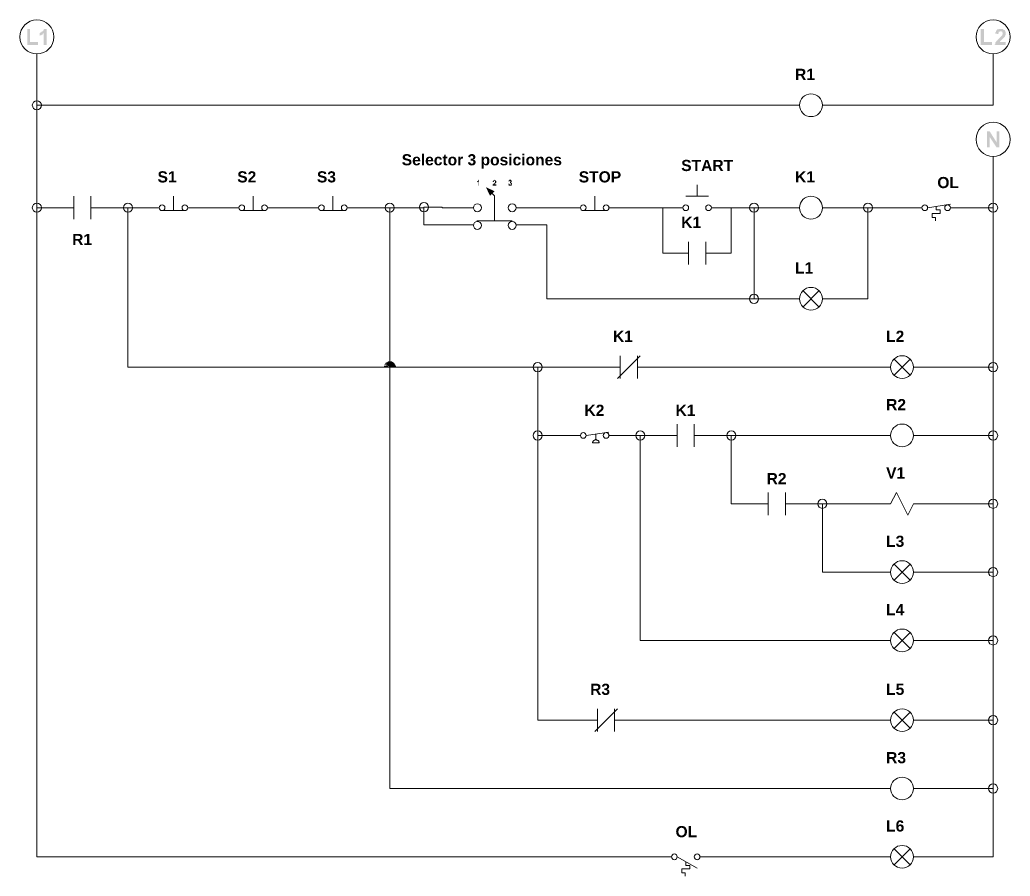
# Model space of a CAD drawing. Header units: millimetres. Extents: x 10 to 1750, y 0 to 1504.
import ezdxf

# ---------------------------------------------------------------- set-up
doc = ezdxf.new("R2010")
doc.units = ezdxf.units.MM

# ---------------------------------------------------------------- blocks, each defined once
blk = doc.blocks.new('20201114-18746-1')
at = {"lineweight": 53}
for points in [[(28, -26), (28, -49), (42, -49), (42, -54), (23, -54), (23, -26)], [(45, -33), (46, -33), (46, -32), (47, -32), (47, -32), (48, -32), (48, -31), (49, -31), (50, -30), (50, -30), (51, -29), (51, -29), (52, -28), (52, -28), (52, -27), (53, -26), (53, -26), (57, -26), (57, -54), (52, -54), (52, -34), (51, -34), (50, -35), (50, -36), (49, -36), (48, -37), (47, -37), (46, -37), (45, -38)]]:
    blk.add_hatch(color=7, dxfattribs=at).paths.add_polyline_path(points)
at = {"color": 7, "linetype": 'Continuous', "lineweight": 9}
blk.add_line((40, -70), (40, -120), dxfattribs=at)
blk.add_circle((40, -40), 30, dxfattribs=at)
blk = doc.blocks.new('20201114-18746-2')
at = {"lineweight": 53}
blk.add_hatch(color=7, dxfattribs=at).paths.add_polyline_path([(29, -26), (34, -26), (46, -45), (46, -26), (51, -26), (51, -54), (46, -54), (34, -36), (34, -54), (29, -54)])
at = {"color": 7, "linetype": 'Continuous', "lineweight": 9}
blk.add_line((40, -70), (40, -120), dxfattribs=at)
blk.add_circle((40, -40), 30, dxfattribs=at)
blk = doc.blocks.new('20201114-18746-3')
at = {"color": 7, "linetype": 'Continuous', "lineweight": 9}
for p, q in [((0, -20), (40, -20)), ((80, -20), (120, -20))]:
    blk.add_line(p, q, dxfattribs=at)
blk.add_circle((60, -20), 20, dxfattribs=at)
blk = doc.blocks.new('20201114-18746-4')
at = {"color": 7, "lineweight": 9, "insert": (2, -6), "char_height": 19.6, "width": 41, "attachment_point": 1}
blk.add_mtext('{\\fArial|b1|i0|c0;R2}', dxfattribs=at)
blk = doc.blocks.new('20201114-18746-5')
at = {"color": 7, "linetype": 'Continuous', "lineweight": 9}
for p, q in [((45, 0), (45, -40)), ((75, 0), (75, -40)), ((0, -20), (45, -20)), ((120, -20), (75, -20))]:
    blk.add_line(p, q, dxfattribs=at)
blk = doc.blocks.new('20201114-18746-6')
at = {"color": 7, "lineweight": 9, "insert": (2, -6), "char_height": 19.6, "width": 41, "attachment_point": 1}
blk.add_mtext('{\\fArial|b1|i0|c0;R1}', dxfattribs=at)
blk = doc.blocks.new('20201114-18746-7')
at = {"color": 7, "linetype": 'Continuous', "lineweight": 9}
for p, q in [((60, -25), (60, 0)), ((0, -20), (35, -20)), ((0, -20), (35, -20)), ((40, -25), (80, -25)), ((85, -20), (120, -20)), ((85, -20), (120, -20))]:
    blk.add_line(p, q, dxfattribs=at)
for centre in [(40, -20), (80, -20)]:
    blk.add_circle(centre, 5, dxfattribs=at)
blk = doc.blocks.new('20201114-18746-8')
at = {"color": 7, "lineweight": 9, "insert": (2, -6), "char_height": 19.6, "width": 41, "attachment_point": 1}
blk.add_mtext('{\\fArial|b1|i0|c0;S1}', dxfattribs=at)
blk = doc.blocks.new('20201114-18746-9')
at = {"color": 7, "linetype": 'Continuous', "lineweight": 9}
for p, q in [((60, -25), (60, 0)), ((0, -20), (35, -20)), ((0, -20), (35, -20)), ((40, -25), (80, -25)), ((85, -20), (120, -20)), ((85, -20), (120, -20))]:
    blk.add_line(p, q, dxfattribs=at)
for centre in [(40, -20), (80, -20)]:
    blk.add_circle(centre, 5, dxfattribs=at)
blk = doc.blocks.new('20201114-18746-10')
at = {"color": 7, "lineweight": 9, "insert": (2, -6), "char_height": 19.6, "width": 41, "attachment_point": 1}
blk.add_mtext('{\\fArial|b1|i0|c0;S2}', dxfattribs=at)
blk = doc.blocks.new('20201114-18746-11')
at = {"color": 7, "linetype": 'Continuous', "lineweight": 9}
for p, q in [((60, -25), (60, 0)), ((0, -20), (35, -20)), ((0, -20), (35, -20)), ((40, -25), (80, -25)), ((85, -20), (120, -20)), ((85, -20), (120, -20))]:
    blk.add_line(p, q, dxfattribs=at)
for centre in [(40, -20), (80, -20)]:
    blk.add_circle(centre, 5, dxfattribs=at)
blk = doc.blocks.new('20201114-18746-12')
at = {"color": 7, "lineweight": 9, "insert": (2, -6), "char_height": 19.6, "width": 41, "attachment_point": 1}
blk.add_mtext('{\\fArial|b1|i0|c0;S3}', dxfattribs=at)
blk = doc.blocks.new('20201114-18746-13')
at = {"color": 7, "linetype": 'Continuous', "lineweight": 9}
blk.add_line((0, 0), (20, 0), dxfattribs=at)
blk = doc.blocks.new('20201114-18746-14')
at = {"color": 7, "linetype": 'Continuous', "lineweight": 9}
blk.add_line((0, 0), (20, 0), dxfattribs=at)
blk = doc.blocks.new('20201114-18746-15')
at = {"color": 7, "linetype": 'Continuous', "lineweight": 9}
for p, q in [((60, -20), (60, 0)), ((60, -20), (60, 0)), ((40, -20), (80, -20)), ((40, -20), (80, -20)), ((0, -40), (35, -40)), ((0, -40), (35, -40)), ((85, -40), (120, -40)), ((85, -40), (120, -40))]:
    blk.add_line(p, q, dxfattribs=at)
for centre in [(40, -40), (80, -40)]:
    blk.add_circle(centre, 5, dxfattribs=at)
blk = doc.blocks.new('20201114-18746-16')
at = {"color": 7, "lineweight": 9, "insert": (2, -6), "char_height": 19.6, "width": 111, "attachment_point": 1}
blk.add_mtext('{\\fArial|b1|i0|c0;START}', dxfattribs=at)
blk = doc.blocks.new('20201114-18746-17')
at = {"color": 7, "linetype": 'Continuous', "lineweight": 9}
for p, q in [((0, -20), (35, -20)), ((80, -40), (45, -20)), ((120, -20), (85, -20))]:
    blk.add_line(p, q, dxfattribs=at)
blk.add_lwpolyline([(60, -29), (60, -35), (67, -35), (67, -41), (53, -41), (53, -48), (59, -48), (59, -54)], dxfattribs=at)
for centre in [(40, -20), (80, -20)]:
    blk.add_circle(centre, 5, dxfattribs=at)
blk = doc.blocks.new('20201114-18746-18')
at = {"color": 7, "lineweight": 9, "insert": (2, -6), "char_height": 19.6, "width": 47, "attachment_point": 1}
blk.add_mtext('{\\fArial|b1|i0|c0;OL}', dxfattribs=at)
blk = doc.blocks.new('20201114-18746-19')
at = {"lineweight": 53}
for points in [[(24, -26), (24, -49), (38, -49), (38, -54), (18, -54), (18, -26)], [(51, -49), (62, -49), (62, -54), (43, -54), (43, -53), (44, -53), (44, -52), (44, -51), (44, -51), (44, -50), (45, -49), (45, -49), (45, -48), (46, -48), (46, -47), (46, -47), (47, -46), (48, -46), (48, -45), (49, -44), (49, -44), (50, -43), (51, -42), (53, -40), (53, -40), (54, -39), (55, -38), (55, -38), (56, -37), (56, -37), (56, -37), (56, -36), (56, -36), (56, -36), (57, -35), (57, -35), (57, -34), (57, -34), (57, -33), (57, -33), (57, -33), (56, -32), (56, -32), (56, -32), (56, -31), (56, -31), (56, -31), (55, -31), (55, -31), (55, -30), (54, -30), (54, -30), (54, -30), (53, -30), (53, -30), (52, -30), (52, -30), (52, -31), (51, -31), (51, -31), (51, -31), (50, -31), (50, -32), (50, -32), (50, -32), (50, -33), (50, -33), (49, -34), (49, -34), (49, -35), (44, -34), (44, -34), (44, -33), (44, -32), (44, -32), (45, -31), (45, -31), (45, -30), (45, -30), (45, -29), (46, -29), (46, -29), (46, -28), (47, -28), (47, -28), (47, -27), (48, -27), (48, -27), (49, -27), (50, -26), (51, -26), (51, -26), (52, -26), (53, -26), (54, -26), (55, -26), (55, -26), (56, -26), (56, -26), (57, -26), (58, -27), (58, -27), (59, -28), (60, -28), (60, -28), (61, -29), (61, -29), (61, -30), (61, -30), (62, -31), (62, -31), (62, -32), (62, -32), (62, -33), (62, -34), (62, -34), (62, -35), (62, -35), (62, -35), (62, -36), (62, -36), (62, -37), (61, -37), (61, -38), (61, -39), (61, -39), (60, -40), (60, -40), (59, -41), (59, -41), (58, -42), (57, -43), (56, -44), (54, -46), (53, -47), (53, -47), (52, -48), (52, -48), (52, -49)]]:
    blk.add_hatch(color=7, dxfattribs=at).paths.add_polyline_path(points)
at = {"color": 7, "linetype": 'Continuous', "lineweight": 9}
blk.add_line((40, -70), (40, -120), dxfattribs=at)
blk.add_circle((40, -40), 30, dxfattribs=at)
blk = doc.blocks.new('20201114-18746-20')
at = {"color": 7, "linetype": 'Continuous', "lineweight": 9}
for p, q in [((80, 0), (40, -40)), ((45, 0), (45, -40)), ((75, 0), (75, -40)), ((0, -20), (45, -20)), ((120, -20), (75, -20))]:
    blk.add_line(p, q, dxfattribs=at)
blk = doc.blocks.new('20201114-18746-21')
at = {"color": 7, "lineweight": 9, "insert": (2, -6), "char_height": 19.6, "width": 41, "attachment_point": 1}
blk.add_mtext('{\\fArial|b1|i0|c0;R3}', dxfattribs=at)
blk = doc.blocks.new('20201114-18746-22')
at = {"color": 7, "linetype": 'Continuous', "lineweight": 9}
blk.add_lwpolyline([(0, -20), (40, -20), (50, 0), (70, -40), (80, -20), (120, -20)], dxfattribs=at)
blk = doc.blocks.new('20201114-18746-23')
at = {"color": 7, "lineweight": 9, "insert": (2, -6), "char_height": 19.6, "width": 44, "attachment_point": 1}
blk.add_mtext('{\\fArial|b1|i0|c0;V1}', dxfattribs=at)
blk = doc.blocks.new('20201114-18746-24')
at = {"color": 7, "linetype": 'Continuous', "lineweight": 9}
for p, q in [((0, -20), (40, -20)), ((80, -20), (120, -20))]:
    blk.add_line(p, q, dxfattribs=at)
blk.add_circle((60, -20), 20, dxfattribs=at)
blk = doc.blocks.new('20201114-18746-25')
at = {"color": 7, "lineweight": 9, "insert": (2, -6), "char_height": 19.6, "width": 41, "attachment_point": 1}
blk.add_mtext('{\\fArial|b1|i0|c0;R3}', dxfattribs=at)
blk = doc.blocks.new('20201114-18746-26')
at = {"color": 7, "linetype": 'Continuous', "lineweight": 9}
for p, q in [((46, -6), (74, -34)), ((46, -34), (74, -6)), ((0, -20), (40, -20)), ((80, -20), (120, -20))]:
    blk.add_line(p, q, dxfattribs=at)
blk.add_circle((60, -20), 20, dxfattribs=at)
blk = doc.blocks.new('20201114-18746-27')
at = {"color": 7, "lineweight": 9, "insert": (2, -6), "char_height": 19.6, "width": 41, "attachment_point": 1}
blk.add_mtext('{\\fArial|b1|i0|c0;L3}', dxfattribs=at)
blk = doc.blocks.new('20201114-18746-28')
at = {"color": 7, "linetype": 'Continuous', "lineweight": 9}
for p, q in [((46, -6), (74, -34)), ((46, -34), (74, -6)), ((0, -20), (40, -20)), ((80, -20), (120, -20))]:
    blk.add_line(p, q, dxfattribs=at)
blk.add_circle((60, -20), 20, dxfattribs=at)
blk = doc.blocks.new('20201114-18746-29')
at = {"color": 7, "lineweight": 9, "insert": (2, -6), "char_height": 19.6, "width": 41, "attachment_point": 1}
blk.add_mtext('{\\fArial|b1|i0|c0;L2}', dxfattribs=at)
blk = doc.blocks.new('20201114-18746-30')
at = {"color": 7, "linetype": 'Continuous', "lineweight": 9}
for p, q in [((46, -6), (74, -34)), ((46, -34), (74, -6)), ((0, -20), (40, -20)), ((80, -20), (120, -20))]:
    blk.add_line(p, q, dxfattribs=at)
blk.add_circle((60, -20), 20, dxfattribs=at)
blk = doc.blocks.new('20201114-18746-31')
at = {"color": 7, "lineweight": 9, "insert": (2, -6), "char_height": 19.6, "width": 41, "attachment_point": 1}
blk.add_mtext('{\\fArial|b1|i0|c0;L4}', dxfattribs=at)
blk = doc.blocks.new('20201114-18746-32')
at = {"color": 7, "linetype": 'Continuous', "lineweight": 9}
for p, q in [((46, -6), (74, -34)), ((46, -34), (74, -6)), ((0, -20), (40, -20)), ((80, -20), (120, -20))]:
    blk.add_line(p, q, dxfattribs=at)
blk.add_circle((60, -20), 20, dxfattribs=at)
blk = doc.blocks.new('20201114-18746-33')
at = {"color": 7, "lineweight": 9, "insert": (2, -6), "char_height": 19.6, "width": 41, "attachment_point": 1}
blk.add_mtext('{\\fArial|b1|i0|c0;L5}', dxfattribs=at)
blk = doc.blocks.new('20201114-18746-34')
at = {"color": 7, "linetype": 'Continuous', "lineweight": 9}
for p, q in [((46, -6), (74, -34)), ((46, -34), (74, -6)), ((0, -20), (40, -20)), ((80, -20), (120, -20))]:
    blk.add_line(p, q, dxfattribs=at)
blk.add_circle((60, -20), 20, dxfattribs=at)
blk = doc.blocks.new('20201114-18746-35')
at = {"color": 7, "lineweight": 9, "insert": (2, -6), "char_height": 19.6, "width": 41, "attachment_point": 1}
blk.add_mtext('{\\fArial|b1|i0|c0;L6}', dxfattribs=at)
blk = doc.blocks.new('20201114-18746-36')
at = {"color": 7, "linetype": 'Continuous', "lineweight": 9}
blk.add_line((400, 0), (0, 0), dxfattribs=at)
blk = doc.blocks.new('20201114-18746-37')
at = {"color": 7, "linetype": 'Continuous', "lineweight": 9}
for p, q in [((45, 0), (45, -40)), ((75, 0), (75, -40)), ((0, -20), (45, -20)), ((120, -20), (75, -20))]:
    blk.add_line(p, q, dxfattribs=at)
blk = doc.blocks.new('20201114-18746-38')
at = {"color": 7, "lineweight": 9, "insert": (2, -6), "char_height": 19.6, "width": 41, "attachment_point": 1}
blk.add_mtext('{\\fArial|b1|i0|c0;K1}', dxfattribs=at)
blk = doc.blocks.new('20201114-18746-39')
at = {"color": 7, "linetype": 'Continuous', "lineweight": 9}
for p, q in [((45, 0), (45, -40)), ((75, 0), (75, -40)), ((0, -20), (45, -20)), ((120, -20), (75, -20))]:
    blk.add_line(p, q, dxfattribs=at)
blk = doc.blocks.new('20201114-18746-40')
at = {"color": 7, "lineweight": 9, "insert": (2, -6), "char_height": 19.6, "width": 41, "attachment_point": 1}
blk.add_mtext('{\\fArial|b1|i0|c0;R2}', dxfattribs=at)
blk = doc.blocks.new('20201114-18746-41')
at = {"color": 7, "linetype": 'Continuous', "lineweight": 9}
for p, q in [((0, -500), (0, 0)), ((60, -500), (0, -500))]:
    blk.add_line(p, q, dxfattribs=at)
at = {"color": 7, "linetype": 'Continuous', "lineweight": 0}
blk.add_circle((0, 0), -8, dxfattribs=at)
blk = doc.blocks.new('20201114-18746-42')
at = {"color": 7, "linetype": 'Continuous', "lineweight": 9}
for p, q in [((80, 0), (40, -40)), ((45, 0), (45, -40)), ((75, 0), (75, -40)), ((0, -20), (45, -20)), ((120, -20), (75, -20))]:
    blk.add_line(p, q, dxfattribs=at)
blk = doc.blocks.new('20201114-18746-43')
at = {"color": 7, "lineweight": 9, "insert": (2, -6), "char_height": 19.6, "width": 41, "attachment_point": 1}
blk.add_mtext('{\\fArial|b1|i0|c0;K1}', dxfattribs=at)
blk = doc.blocks.new('20201114-18746-44')
at = {"color": 7, "linetype": 'Continuous', "lineweight": 9}
blk.add_line((360, 0), (0, 0), dxfattribs=at)
blk = doc.blocks.new('20201114-18746-45')
at = {"color": 7, "linetype": 'Continuous', "lineweight": 9}
blk.add_line((0, 0), (100, 0), dxfattribs=at)
at = {"color": 7, "linetype": 'Continuous', "lineweight": 0}
blk.add_circle((0, 0), -8, dxfattribs=at)
blk = doc.blocks.new('20201114-18746-46')
at = {"color": 7, "linetype": 'Continuous', "lineweight": 9}
for p, q in [((60, -25), (60, 0)), ((0, -20), (35, -20)), ((0, -20), (35, -20)), ((40, -25), (80, -25)), ((85, -20), (120, -20)), ((85, -20), (120, -20))]:
    blk.add_line(p, q, dxfattribs=at)
for centre in [(40, -20), (80, -20)]:
    blk.add_circle(centre, 5, dxfattribs=at)
blk = doc.blocks.new('20201114-18746-47')
at = {"color": 7, "lineweight": 9, "insert": (2, -6), "char_height": 19.6, "width": 89, "attachment_point": 1}
blk.add_mtext('{\\fArial|b1|i0|c0;STOP}', dxfattribs=at)
blk = doc.blocks.new('20201114-18746-48')
at = {"color": 7, "linetype": 'Continuous', "lineweight": 9}
for p, q in [((0, -20), (40, -20)), ((80, -20), (120, -20))]:
    blk.add_line(p, q, dxfattribs=at)
blk.add_circle((60, -20), 20, dxfattribs=at)
blk = doc.blocks.new('20201114-18746-49')
at = {"color": 7, "lineweight": 9, "insert": (2, -6), "char_height": 19.6, "width": 41, "attachment_point": 1}
blk.add_mtext('{\\fArial|b1|i0|c0;K1}', dxfattribs=at)
blk = doc.blocks.new('20201114-18746-50')
at = {"color": 7, "linetype": 'Continuous', "lineweight": 9}
for p, q in [((85, -14), (45, -20)), ((85, -14), (45, -20)), ((0, -20), (35, -20)), ((120, -20), (85, -20))]:
    blk.add_line(p, q, dxfattribs=at)
blk.add_lwpolyline([(60, -18), (60, -24), (67, -24), (67, -30), (53, -30), (53, -37), (59, -37), (59, -43)], dxfattribs=at)
for centre in [(40, -20), (80, -20)]:
    blk.add_circle(centre, 5, dxfattribs=at)
blk = doc.blocks.new('20201114-18746-51')
at = {"color": 7, "lineweight": 9, "insert": (2, -6), "char_height": 19.6, "width": 47, "attachment_point": 1}
blk.add_mtext('{\\fArial|b1|i0|c0;OL}', dxfattribs=at)
blk = doc.blocks.new('20201114-18746-52')
at = {"color": 7, "linetype": 'Continuous', "lineweight": 9}
blk.add_line((60, 0), (0, 0), dxfattribs=at)
at = {"color": 7, "linetype": 'Continuous', "lineweight": 0}
blk.add_circle((0, 0), -8, dxfattribs=at)
blk = doc.blocks.new('20201114-18746-53')
at = {"color": 7, "linetype": 'Continuous', "lineweight": 9}
blk.add_line((60, 0), (0, 0), dxfattribs=at)
blk = doc.blocks.new('20201114-18746-54')
at = {"color": 7, "linetype": 'Continuous', "lineweight": 9}
for p, q in [((45, 0), (45, -40)), ((75, 0), (75, -40)), ((0, -20), (45, -20)), ((120, -20), (75, -20))]:
    blk.add_line(p, q, dxfattribs=at)
blk = doc.blocks.new('20201114-18746-55')
at = {"color": 7, "lineweight": 9, "insert": (2, -6), "char_height": 19.6, "width": 41, "attachment_point": 1}
blk.add_mtext('{\\fArial|b1|i0|c0;K1}', dxfattribs=at)
blk = doc.blocks.new('20201114-18746-56')
at = {"color": 7, "linetype": 'Continuous', "lineweight": 9}
blk.add_line((0, -80), (0, 0), dxfattribs=at)
blk = doc.blocks.new('20201114-18746-57')
at = {"color": 7, "linetype": 'Continuous', "lineweight": 9}
blk.add_line((0, -80), (0, 0), dxfattribs=at)
blk = doc.blocks.new('20201114-18746-58')
at = {"color": 7, "linetype": 'Continuous', "lineweight": 9}
for p, q in [((46, -6), (74, -34)), ((46, -34), (74, -6)), ((0, -20), (40, -20)), ((80, -20), (120, -20))]:
    blk.add_line(p, q, dxfattribs=at)
blk.add_circle((60, -20), 20, dxfattribs=at)
blk = doc.blocks.new('20201114-18746-59')
at = {"color": 7, "lineweight": 9, "insert": (2, -6), "char_height": 19.6, "width": 41, "attachment_point": 1}
blk.add_mtext('{\\fArial|b1|i0|c0;L1}', dxfattribs=at)
blk = doc.blocks.new('20201114-18746-60')
at = {"color": 7, "linetype": 'Continuous', "lineweight": 9}
blk.add_line((0, 0), (40, 0), dxfattribs=at)
at = {"color": 7, "linetype": 'Continuous', "lineweight": 0}
blk.add_circle((0, 0), -8, dxfattribs=at)
blk = doc.blocks.new('20201114-18746-61')
at = {"color": 7, "linetype": 'Continuous', "lineweight": 9}
for p, q in [((0, -20), (40, -20)), ((80, -20), (120, -20))]:
    blk.add_line(p, q, dxfattribs=at)
blk.add_circle((60, -20), 20, dxfattribs=at)
blk = doc.blocks.new('20201114-18746-62')
at = {"color": 7, "lineweight": 9, "insert": (2, -6), "char_height": 19.6, "width": 41, "attachment_point": 1}
blk.add_mtext('{\\fArial|b1|i0|c0;R1}', dxfattribs=at)
blk = doc.blocks.new('20201114-18746-63')
at = {"color": 7, "linetype": 'Continuous', "lineweight": 9}
for p, q in [((85, -14), (45, -20)), ((0, -20), (35, -20)), ((56, -33), (68, -33)), ((62, -18), (62, -27)), ((120, -20), (85, -20))]:
    blk.add_line(p, q, dxfattribs=at)
blk.add_lwpolyline([(56, -33), (56, -33), (56, -32), (57, -32), (57, -32), (57, -31), (57, -31), (57, -31), (57, -30), (57, -30), (58, -30), (58, -29), (58, -29), (58, -29), (58, -29), (59, -29), (59, -28), (59, -28), (60, -28), (60, -28), (60, -28), (61, -28), (61, -28), (61, -27), (62, -27), (62, -27), (62, -27), (63, -27), (63, -28), (63, -28), (64, -28), (64, -28), (65, -28), (65, -28), (65, -28), (65, -29), (66, -29), (66, -29), (66, -29), (66, -29), (67, -30), (67, -30), (67, -30), (67, -31), (67, -31), (67, -31), (68, -32), (68, -32), (68, -32), (68, -33), (68, -33)], dxfattribs=at)
for centre in [(40, -20), (80, -20)]:
    blk.add_circle(centre, 5, dxfattribs=at)
blk = doc.blocks.new('20201114-18746-64')
at = {"color": 7, "lineweight": 9, "insert": (2, -6), "char_height": 19.6, "width": 41, "attachment_point": 1}
blk.add_mtext('{\\fArial|b1|i0|c0;K2}', dxfattribs=at)
blk = doc.blocks.new('20201114-18746-65')
at = {"color": 7, "linetype": 'Continuous', "lineweight": 9}
blk.add_line((40, 0), (0, 0), dxfattribs=at)
at = {"color": 7, "linetype": 'Continuous', "lineweight": 0}
blk.add_circle((0, 0), -8, dxfattribs=at)
blk = doc.blocks.new('20201114-18746-66')
at = {"color": 7, "linetype": 'Continuous', "lineweight": 9}
blk.add_line((0, 0), (40, 0), dxfattribs=at)
at = {"color": 7, "linetype": 'Continuous', "lineweight": 0}
blk.add_circle((40, 0), -8, dxfattribs=at)
blk = doc.blocks.new('20201114-18746-67')
at = {"color": 7, "linetype": 'Continuous', "lineweight": 9}
blk.add_line((0, 0), (40, 0), dxfattribs=at)
at = {"color": 7, "linetype": 'Continuous', "lineweight": 0}
blk.add_circle((40, 0), -8, dxfattribs=at)
blk = doc.blocks.new('20201114-18746-68')
at = {"color": 7, "linetype": 'Continuous', "lineweight": 9}
blk.add_line((0, 0), (0, -160), dxfattribs=at)
at = {"color": 7, "linetype": 'Continuous', "lineweight": 0}
for centre in [(0, 0), (0, -160)]:
    blk.add_circle(centre, -8, dxfattribs=at)
blk = doc.blocks.new('20201114-18746-69')
at = {"color": 7, "linetype": 'Continuous', "lineweight": 9}
blk.add_line((0, 0), (40, 0), dxfattribs=at)
at = {"color": 7, "linetype": 'Continuous', "lineweight": 0}
blk.add_circle((40, 0), -8, dxfattribs=at)
blk = doc.blocks.new('20201114-18746-70')
at = {"color": 7, "linetype": 'Continuous', "lineweight": 9}
blk.add_line((40, 0), (0, 0), dxfattribs=at)
at = {"color": 7, "linetype": 'Continuous', "lineweight": 0}
blk.add_circle((0, 0), -8, dxfattribs=at)
blk = doc.blocks.new('20201114-18746-71')
at = {"color": 7, "linetype": 'Continuous', "lineweight": 9}
for p, q in [((40, -160), (40, 0)), ((0, -160), (40, -160))]:
    blk.add_line(p, q, dxfattribs=at)
at = {"color": 7, "linetype": 'Continuous', "lineweight": 0}
blk.add_circle((40, 0), -8, dxfattribs=at)
blk = doc.blocks.new('20201114-18746-72')
at = {"color": 7, "linetype": 'Continuous', "lineweight": 9}
blk.add_line((260, 0), (0, 0), dxfattribs=at)
blk = doc.blocks.new('20201114-18746-73')
at = {"color": 7, "linetype": 'Continuous', "lineweight": 9}
blk.add_line((0, 0), (100, 0), dxfattribs=at)
at = {"color": 7, "linetype": 'Continuous', "lineweight": 0}
blk.add_circle((100, 0), -8, dxfattribs=at)
blk = doc.blocks.new('20201114-18746-74')
at = {"color": 7, "linetype": 'Continuous', "lineweight": 9}
blk.add_line((0, -120), (0, 0), dxfattribs=at)
at = {"color": 7, "linetype": 'Continuous', "lineweight": 0}
for centre in [(0, 0), (0, -120)]:
    blk.add_circle(centre, -8, dxfattribs=at)
blk = doc.blocks.new('20201114-18746-75')
at = {"color": 7, "linetype": 'Continuous', "lineweight": 9}
blk.add_line((0, 0), (100, 0), dxfattribs=at)
at = {"color": 7, "linetype": 'Continuous', "lineweight": 0}
blk.add_circle((100, 0), -8, dxfattribs=at)
blk = doc.blocks.new('20201114-18746-76')
at = {"color": 7, "linetype": 'Continuous', "lineweight": 9}
blk.add_line((0, -120), (0, 0), dxfattribs=at)
at = {"color": 7, "linetype": 'Continuous', "lineweight": 0}
for centre in [(0, 0), (0, -120)]:
    blk.add_circle(centre, -8, dxfattribs=at)
blk = doc.blocks.new('20201114-18746-77')
at = {"color": 7, "linetype": 'Continuous', "lineweight": 9}
blk.add_line((0, 0), (100, 0), dxfattribs=at)
at = {"color": 7, "linetype": 'Continuous', "lineweight": 0}
blk.add_circle((100, 0), -8, dxfattribs=at)
blk = doc.blocks.new('20201114-18746-78')
at = {"color": 7, "linetype": 'Continuous', "lineweight": 9}
blk.add_line((0, -120), (0, 0), dxfattribs=at)
at = {"color": 7, "linetype": 'Continuous', "lineweight": 0}
for centre in [(0, 0), (0, -120)]:
    blk.add_circle(centre, -8, dxfattribs=at)
blk = doc.blocks.new('20201114-18746-79')
at = {"color": 7, "linetype": 'Continuous', "lineweight": 9}
blk.add_line((0, 0), (100, 0), dxfattribs=at)
at = {"color": 7, "linetype": 'Continuous', "lineweight": 0}
blk.add_circle((100, 0), -8, dxfattribs=at)
blk = doc.blocks.new('20201114-18746-80')
at = {"color": 7, "linetype": 'Continuous', "lineweight": 9}
blk.add_line((0, -120), (0, 0), dxfattribs=at)
at = {"color": 7, "linetype": 'Continuous', "lineweight": 0}
for centre in [(0, 0), (0, -120)]:
    blk.add_circle(centre, -8, dxfattribs=at)
blk = doc.blocks.new('20201114-18746-81')
at = {"color": 7, "linetype": 'Continuous', "lineweight": 9}
blk.add_line((0, 0), (100, 0), dxfattribs=at)
at = {"color": 7, "linetype": 'Continuous', "lineweight": 0}
blk.add_circle((100, 0), -8, dxfattribs=at)
blk = doc.blocks.new('20201114-18746-82')
at = {"color": 7, "linetype": 'Continuous', "lineweight": 9}
blk.add_line((0, -140), (0, 0), dxfattribs=at)
at = {"color": 7, "linetype": 'Continuous', "lineweight": 0}
for centre in [(0, 0), (0, -140)]:
    blk.add_circle(centre, -8, dxfattribs=at)
blk = doc.blocks.new('20201114-18746-83')
at = {"color": 7, "linetype": 'Continuous', "lineweight": 9}
blk.add_line((0, 0), (100, 0), dxfattribs=at)
at = {"color": 7, "linetype": 'Continuous', "lineweight": 0}
blk.add_circle((100, 0), -8, dxfattribs=at)
blk = doc.blocks.new('20201114-18746-84')
at = {"color": 7, "linetype": 'Continuous', "lineweight": 9}
blk.add_line((0, -120), (0, 0), dxfattribs=at)
at = {"color": 7, "linetype": 'Continuous', "lineweight": 0}
for centre in [(0, 0), (0, -120)]:
    blk.add_circle(centre, -8, dxfattribs=at)
blk = doc.blocks.new('20201114-18746-85')
at = {"color": 7, "linetype": 'Continuous', "lineweight": 9}
blk.add_line((0, 0), (100, 0), dxfattribs=at)
at = {"color": 7, "linetype": 'Continuous', "lineweight": 0}
blk.add_circle((100, 0), -8, dxfattribs=at)
blk = doc.blocks.new('20201114-18746-86')
at = {"color": 7, "linetype": 'Continuous', "lineweight": 9}
for p, q in [((100, -120), (100, 0)), ((0, -120), (100, -120))]:
    blk.add_line(p, q, dxfattribs=at)
at = {"color": 7, "linetype": 'Continuous', "lineweight": 0}
blk.add_circle((100, 0), -8, dxfattribs=at)
blk = doc.blocks.new('20201114-18746-87')
at = {"color": 7, "linetype": 'Continuous', "lineweight": 9}
blk.add_line((0, 0), (80, 0), dxfattribs=at)
at = {"color": 7, "linetype": 'Continuous', "lineweight": 0}
blk.add_circle((0, 0), -8, dxfattribs=at)
blk = doc.blocks.new('20201114-18746-88')
at = {"color": 7, "linetype": 'Continuous', "lineweight": 9}
blk.add_line((0, 0), (20, 0), dxfattribs=at)
at = {"color": 7, "linetype": 'Continuous', "lineweight": 0}
blk.add_circle((20, 0), -8, dxfattribs=at)
blk = doc.blocks.new('20201114-18746-89')
at = {"color": 7, "linetype": 'Continuous', "lineweight": 9}
for p, q in [((0, -120), (0, 0)), ((80, -120), (0, -120))]:
    blk.add_line(p, q, dxfattribs=at)
at = {"color": 7, "linetype": 'Continuous', "lineweight": 0}
blk.add_circle((0, 0), -8, dxfattribs=at)
blk = doc.blocks.new('20201114-18746-90')
at = {"color": 7, "linetype": 'Continuous', "lineweight": 9}
blk.add_line((0, 0), (20, 0), dxfattribs=at)
at = {"color": 7, "linetype": 'Continuous', "lineweight": 0}
blk.add_circle((0, 0), -8, dxfattribs=at)
blk = doc.blocks.new('20201114-18746-91')
at = {"color": 7, "linetype": 'Continuous', "lineweight": 9}
for p, q in [((0, -360), (0, 0)), ((400, -360), (0, -360))]:
    blk.add_line(p, q, dxfattribs=at)
at = {"color": 7, "linetype": 'Continuous', "lineweight": 0}
blk.add_circle((0, 0), -8, dxfattribs=at)
blk = doc.blocks.new('20201114-18746-92')
at = {"color": 7, "linetype": 'Continuous', "lineweight": 9}
blk.add_line((0, 0), (20, 0), dxfattribs=at)
at = {"color": 7, "linetype": 'Continuous', "lineweight": 0}
blk.add_circle((20, 0), -8, dxfattribs=at)
blk = doc.blocks.new('20201114-18746-93')
at = {"color": 7, "linetype": 'Continuous', "lineweight": 9}
for p, q in [((60, -10), (0, -10)), ((60, -9), (60, -10))]:
    blk.add_line(p, q, dxfattribs=at)
at = {"color": 7, "linetype": 'Continuous', "lineweight": 0}
for centre in [(60, -9), (0, -10)]:
    blk.add_circle(centre, -8, dxfattribs=at)
blk = doc.blocks.new('20201114-18746-94')
at = {"color": 7, "linetype": 'Continuous', "lineweight": 9}
for p, q in [((32, -9), (0, -9)), ((32, -10), (32, -9))]:
    blk.add_line(p, q, dxfattribs=at)
at = {"color": 7, "linetype": 'Continuous', "lineweight": 0}
blk.add_circle((0, -9), -8, dxfattribs=at)
blk = doc.blocks.new('20201114-18746-95')
at = {"lineweight": 53}
for points in [[(63, -24), (63, -24), (64, -24), (64, -24), (64, -24), (64, -23), (64, -23), (65, -23), (65, -23), (65, -23), (65, -23), (65, -23), (66, -22), (66, -22), (66, -22), (66, -22), (66, -21), (67, -21), (67, -31), (66, -31), (66, -24), (65, -24), (65, -25), (65, -25), (64, -25), (64, -25), (64, -25), (64, -25), (63, -26)], [(79, -34), (86, -49), (94, -41)], [(94, -29), (97, -29), (97, -31), (91, -31), (91, -31), (91, -31), (91, -30), (91, -30), (91, -30), (91, -30), (91, -30), (91, -29), (92, -29), (92, -29), (92, -29), (92, -29), (92, -29), (92, -28), (92, -28), (93, -28), (93, -28), (93, -27), (93, -27), (94, -27), (94, -26), (94, -26), (95, -26), (95, -26), (95, -25), (95, -25), (95, -25), (95, -25), (95, -25), (95, -25), (95, -25), (95, -25), (95, -25), (95, -24), (95, -24), (95, -24), (95, -24), (95, -24), (95, -24), (95, -23), (95, -23), (95, -23), (95, -23), (95, -23), (95, -23), (95, -23), (95, -23), (94, -23), (94, -23), (94, -23), (94, -23), (94, -23), (94, -23), (94, -23), (94, -23), (93, -23), (93, -23), (93, -23), (93, -23), (93, -24), (93, -24), (93, -24), (93, -24), (93, -24), (93, -24), (93, -25), (91, -24), (91, -24), (91, -24), (91, -24), (91, -23), (91, -23), (91, -23), (91, -23), (91, -23), (92, -23), (92, -23), (92, -23), (92, -22), (92, -22), (92, -22), (92, -22), (92, -22), (92, -22), (93, -22), (93, -22), (93, -22), (94, -22), (94, -21), (94, -21), (95, -21), (95, -22), (95, -22), (95, -22), (95, -22), (96, -22), (96, -22), (96, -22), (96, -22), (96, -22), (96, -22), (97, -23), (97, -23), (97, -23), (97, -23), (97, -23), (97, -23), (97, -23), (97, -24), (97, -24), (97, -24), (97, -24), (97, -25), (97, -25), (97, -25), (97, -25), (97, -25), (97, -25), (97, -25), (97, -26), (97, -26), (97, -26), (97, -26), (96, -27), (96, -27), (96, -27), (96, -27), (96, -27), (95, -28), (94, -29), (94, -29), (94, -29), (94, -29), (94, -29), (94, -29)], [(118, -24), (119, -24), (119, -23), (119, -23), (119, -23), (119, -23), (119, -22), (119, -22), (119, -22), (120, -22), (120, -22), (120, -22), (120, -22), (120, -22), (120, -22), (120, -21), (120, -21), (121, -21), (121, -21), (121, -21), (121, -21), (121, -21), (121, -21), (121, -21), (121, -21), (122, -21), (122, -21), (122, -21), (122, -21), (122, -21), (122, -21), (122, -21), (123, -21), (123, -21), (123, -22), (123, -22), (123, -22), (123, -22), (123, -22), (123, -22), (123, -22), (123, -22), (123, -22), (123, -22), (123, -22), (123, -22), (123, -22), (123, -22), (123, -22), (124, -22), (124, -22), (124, -22), (124, -22), (124, -22), (124, -22), (124, -22), (124, -22), (124, -22), (124, -22), (124, -22), (124, -23), (124, -23), (124, -23), (124, -23), (124, -23), (124, -23), (124, -23), (124, -23), (124, -23), (124, -23), (124, -23), (124, -23), (124, -23), (124, -23), (124, -23), (124, -23), (124, -23), (124, -23), (124, -23), (124, -23), (124, -23), (124, -23), (124, -23), (124, -23), (124, -23), (124, -23), (124, -23), (124, -24), (124, -24), (124, -24), (124, -24), (124, -24), (124, -24), (124, -24), (124, -24), (124, -24), (124, -24), (124, -24), (124, -24), (124, -24), (124, -24), (124, -24), (124, -24), (124, -24), (124, -24), (124, -24), (124, -24), (124, -24), (124, -24), (124, -24), (124, -24), (124, -24), (124, -24), (124, -24), (124, -24), (124, -25), (124, -25), (124, -25), (124, -25), (124, -25), (124, -25), (124, -25), (124, -25), (124, -25), (124, -25), (124, -25), (124, -25), (124, -25), (124, -25), (124, -25), (124, -25), (124, -25), (124, -25), (124, -25), (124, -25), (124, -25), (124, -25), (124, -25), (124, -25), (124, -25), (124, -25), (124, -25), (124, -25), (124, -25), (124, -25), (124, -25), (124, -25), (124, -25), (123, -25), (123, -26), (123, -26), (123, -26), (123, -26), (123, -26), (123, -26), (123, -26), (123, -26), (123, -26), (123, -26), (123, -26), (123, -26), (123, -26), (123, -26), (123, -26), (123, -26), (123, -26), (123, -26), (123, -26), (123, -26), (123, -26), (123, -26), (123, -26), (124, -26), (124, -26), (124, -26), (124, -26), (124, -26), (124, -26), (124, -26), (124, -26), (124, -26), (124, -26), (124, -26), (124, -26), (124, -26), (124, -26), (124, -26), (124, -26), (124, -26), (124, -26), (124, -26), (124, -26), (124, -26), (124, -26), (124, -26), (124, -26), (124, -26), (124, -26), (124, -26), (124, -26), (124, -26), (124, -26), (124, -26), (124, -26), (124, -26), (124, -26), (124, -26), (124, -26), (124, -26), (124, -26), (124, -26), (124, -26), (124, -26), (124, -26), (124, -26), (124, -26), (124, -26), (124, -26), (124, -26), (124, -26), (124, -27), (124, -27), (124, -27), (124, -27), (124, -27), (124, -27), (124, -27), (124, -27), (124, -27), (124, -27), (124, -27), (124, -27), (124, -27), (124, -27), (124, -27), (124, -27), (124, -27), (124, -27), (124, -27), (124, -27), (124, -27), (124, -27), (124, -27), (124, -27), (124, -27), (124, -27), (124, -27), (124, -27), (124, -27), (124, -27), (124, -27), (124, -27), (124, -27), (124, -27), (124, -27), (124, -27), (124, -27), (124, -27), (124, -27), (124, -27), (124, -27), (124, -27), (125, -27), (125, -27), (125, -27), (125, -27), (125, -27), (125, -27), (125, -27), (125, -27), (125, -27), (125, -27), (125, -27), (125, -27), (125, -27), (125, -27), (125, -27), (125, -27), (125, -27), (125, -27), (125, -27), (125, -27), (125, -27), (125, -27), (125, -27), (125, -27), (125, -28), (125, -28), (125, -28), (125, -28), (125, -28), (125, -28), (125, -28), (125, -28), (125, -28), (125, -28), (125, -28), (125, -28), (125, -28), (125, -28), (125, -28), (125, -28), (125, -28), (125, -28), (125, -28), (125, -28), (125, -28), (125, -28), (125, -28), (125, -28), (125, -28), (125, -28), (125, -28), (125, -28), (125, -28), (125, -28), (125, -28), (125, -28), (125, -28), (125, -28), (125, -28), (125, -28), (125, -28), (125, -28), (125, -28), (125, -29), (125, -29), (125, -29), (125, -29), (125, -29), (125, -29), (125, -29), (125, -29), (125, -29), (125, -29), (125, -29), (125, -29), (125, -29), (125, -29), (125, -29), (125, -29), (125, -29), (125, -29), (125, -29), (125, -29), (125, -29), (125, -29), (125, -29), (125, -29), (125, -29), (125, -29), (125, -29), (125, -29), (125, -29), (125, -29), (125, -29), (125, -29), (125, -29), (125, -29), (125, -29), (124, -29), (124, -29), (124, -29), (124, -29), (124, -29), (124, -29), (124, -29), (124, -29), (124, -29), (124, -29), (124, -30), (124, -30), (124, -30), (124, -30), (124, -30), (124, -30), (124, -30), (124, -30), (124, -30), (124, -30), (124, -30), (124, -30), (124, -30), (124, -30), (124, -30), (124, -30), (124, -30), (124, -30), (124, -30), (124, -30), (124, -30), (124, -30), (124, -30), (124, -30), (124, -30), (124, -30), (124, -30), (124, -30), (124, -30), (124, -30), (124, -30), (124, -30), (124, -30), (124, -30), (124, -30), (124, -30), (124, -30), (124, -31), (124, -31), (124, -31), (124, -31), (124, -31), (124, -31), (123, -31), (123, -31), (123, -31), (123, -31), (123, -31), (123, -31), (123, -31), (123, -31), (123, -31), (123, -31), (123, -31), (123, -31), (123, -31), (123, -31), (123, -31), (123, -31), (123, -31), (123, -31), (123, -31), (123, -31), (123, -31), (123, -31), (123, -31), (123, -31), (123, -31), (123, -31), (123, -31), (123, -31), (123, -31), (123, -31), (123, -31), (123, -31), (123, -31), (123, -31), (122, -31), (122, -31), (122, -31), (122, -31), (122, -31), (122, -31), (122, -31), (122, -31), (122, -31), (122, -31), (122, -31), (122, -31), (122, -31), (122, -31), (122, -31), (122, -31), (122, -31), (122, -31), (122, -31), (122, -31), (122, -31), (122, -31), (122, -31), (122, -31), (122, -31), (122, -31), (122, -31), (122, -31), (122, -31), (121, -31), (121, -31), (121, -31), (121, -31), (121, -31), (121, -31), (121, -31), (121, -31), (121, -31), (121, -31), (121, -31), (121, -31), (121, -31), (121, -31), (121, -31), (121, -31), (121, -31), (121, -31), (121, -31), (121, -31), (121, -31), (121, -31), (121, -31), (121, -31), (121, -31), (121, -31), (121, -31), (121, -31), (121, -31), (121, -31), (121, -31), (121, -31), (121, -31), (121, -31), (121, -31), (121, -31), (121, -31), (121, -31), (121, -31), (121, -31), (121, -31), (121, -31), (121, -31), (121, -31), (121, -31), (121, -31), (121, -31), (121, -31), (121, -31), (121, -31), (121, -31), (121, -31), (121, -31), (121, -31), (121, -31), (121, -31), (121, -31), (121, -31), (121, -31), (121, -31), (121, -31), (121, -31), (121, -31), (121, -31), (121, -31), (121, -31), (121, -31), (121, -31), (121, -31), (121, -31), (121, -31), (121, -31), (121, -31), (121, -31), (121, -31), (121, -31), (121, -31), (121, -31), (121, -31), (121, -31), (121, -31), (121, -31), (121, -31), (121, -31), (121, -31), (121, -31), (120, -31), (120, -31), (120, -31), (120, -31), (120, -31), (120, -31), (120, -31), (120, -31), (120, -31), (120, -31), (120, -31), (120, -31), (120, -31), (120, -31), (120, -31), (120, -31), (120, -31), (120, -31), (120, -31), (120, -31), (120, -31), (120, -31), (120, -31), (120, -31), (120, -31), (120, -31), (120, -31), (120, -31), (120, -31), (120, -31), (120, -31), (120, -31), (120, -31), (120, -31), (120, -31), (120, -31), (120, -31), (120, -31), (120, -31), (120, -31), (120, -31), (120, -31), (120, -31), (120, -31), (120, -31), (120, -31), (120, -31), (120, -31), (120, -31), (120, -31), (120, -31), (120, -31), (120, -31), (120, -31), (120, -31), (119, -31), (119, -30), (119, -30), (119, -30), (119, -30), (119, -30), (119, -30), (119, -30), (119, -30), (119, -30), (119, -30), (119, -30), (119, -30), (119, -30), (119, -30), (119, -30), (119, -30), (119, -30), (119, -30), (119, -30), (119, -30), (119, -30), (119, -30), (119, -30), (119, -30), (119, -30), (119, -30), (119, -30), (119, -30), (119, -30), (119, -30), (119, -30), (119, -30), (119, -30), (119, -30), (119, -30), (119, -30), (119, -30), (119, -30), (119, -30), (119, -30), (119, -30), (119, -30), (119, -30), (119, -30), (119, -30), (119, -30), (119, -30), (119, -30), (119, -30), (119, -30), (119, -30), (119, -30), (119, -30), (119, -30), (119, -30), (119, -30), (119, -30), (119, -30), (119, -30), (119, -30), (119, -30), (119, -30), (119, -30), (119, -30), (119, -30), (119, -30), (119, -30), (119, -30), (119, -30), (119, -30), (119, -30), (119, -30), (119, -30), (119, -30), (119, -30), (119, -30), (119, -30), (119, -30), (119, -30), (119, -30), (119, -30), (119, -30), (119, -30), (119, -30), (119, -30), (119, -30), (119, -30), (119, -30), (119, -30), (119, -30), (119, -30), (119, -30), (119, -30), (119, -30), (119, -30), (119, -30), (119, -30), (119, -30), (119, -30), (119, -30), (119, -30), (119, -30), (119, -30), (119, -30), (119, -30), (119, -30), (119, -30), (119, -30), (119, -30), (119, -30), (119, -30), (119, -30), (119, -30), (119, -30), (119, -30), (119, -30), (119, -30), (119, -30), (119, -30), (119, -30), (119, -30), (119, -30), (119, -30), (119, -30), (119, -30), (119, -30), (119, -30), (119, -30), (119, -30), (119, -30), (119, -30), (119, -30), (119, -30), (119, -30), (119, -30), (119, -30), (119, -30), (119, -30), (119, -30), (119, -30), (119, -30), (119, -30), (119, -30), (119, -30), (119, -30), (119, -30), (119, -30), (119, -30), (119, -30), (119, -30), (119, -30), (119, -30), (119, -30), (119, -30), (119, -30), (119, -30), (119, -30), (119, -30), (119, -30), (119, -30), (119, -30), (119, -30), (119, -30), (119, -30), (119, -29), (119, -29), (119, -29), (119, -29), (119, -29), (119, -29), (119, -29), (119, -29), (119, -29), (119, -29), (119, -29), (119, -29), (119, -29), (119, -29), (119, -29), (119, -29), (119, -29), (119, -29), (119, -29), (119, -29), (119, -29), (119, -29), (119, -29), (119, -29), (119, -29), (119, -29), (119, -29), (119, -29), (119, -29), (119, -29), (119, -29), (119, -29), (119, -29), (119, -29), (119, -29), (119, -29), (119, -29), (119, -29), (119, -29), (119, -29), (119, -29), (119, -29), (119, -29), (119, -29), (119, -29), (119, -29), (119, -29), (119, -29), (119, -29), (119, -29), (119, -29), (119, -29), (119, -29), (119, -29), (118, -29), (118, -29), (118, -29), (118, -29), (118, -29), (118, -29), (118, -29), (118, -29), (118, -29), (118, -29), (118, -29), (118, -29), (118, -29), (118, -29), (118, -29), (118, -29), (118, -29), (118, -29), (118, -29), (118, -29), (118, -29), (118, -29), (118, -29), (118, -29), (118, -29), (118, -29), (118, -29), (118, -29), (118, -29), (118, -29), (118, -29), (118, -28), (118, -28), (120, -28), (120, -28), (120, -28), (120, -28), (120, -28), (120, -28), (120, -28), (120, -28), (120, -28), (120, -28), (120, -28), (120, -28), (120, -28), (120, -28), (120, -28), (120, -28), (120, -28), (120, -28), (120, -28), (120, -28), (120, -28), (120, -28), (120, -28), (120, -28), (120, -28), (120, -28), (120, -28), (120, -29), (120, -29), (120, -29), (120, -29), (120, -29), (120, -29), (120, -29), (120, -29), (120, -29), (120, -29), (120, -29), (120, -29), (120, -29), (120, -29), (120, -29), (120, -29), (120, -29), (120, -29), (120, -29), (120, -29), (120, -29), (120, -29), (120, -29), (120, -29), (120, -29), (120, -29), (120, -29), (120, -29), (120, -29), (120, -29), (120, -29), (120, -29), (120, -29), (120, -29), (120, -29), (120, -29), (120, -29), (120, -29), (120, -29), (120, -29), (120, -29), (120, -29), (120, -29), (120, -29), (120, -29), (120, -29), (120, -29), (120, -29), (120, -29), (120, -29), (120, -29), (120, -29), (120, -29), (120, -29), (120, -29), (120, -29), (120, -29), (120, -29), (120, -29), (120, -29), (120, -29), (120, -29), (120, -29), (120, -29), (120, -29), (120, -29), (120, -29), (120, -29), (120, -29), (120, -29), (120, -29), (120, -29), (120, -29), (120, -29), (120, -29), (120, -29), (120, -29), (120, -29), (120, -29), (120, -29), (120, -29), (120, -29), (120, -29), (121, -29), (121, -29), (121, -29), (121, -29), (121, -29), (121, -29), (121, -29), (121, -29), (121, -29), (121, -29), (121, -29), (121, -29), (121, -29), (121, -29), (121, -29), (121, -29), (121, -29), (121, -29), (121, -29), (121, -29), (121, -29), (121, -29), (121, -29), (121, -29), (121, -29), (121, -30), (121, -30), (121, -30), (122, -30), (122, -30), (122, -30), (122, -30), (122, -29), (122, -29), (122, -29), (122, -29), (122, -29), (123, -29), (123, -29), (123, -29), (123, -29), (123, -29), (123, -29), (123, -28), (123, -28), (123, -28), (123, -28), (123, -28), (123, -28), (123, -28), (123, -28), (123, -28), (123, -28), (123, -27), (123, -27), (123, -27), (123, -27), (122, -27), (122, -27), (122, -27), (122, -27), (122, -27), (122, -27), (122, -27), (122, -27), (122, -27), (121, -27), (121, -27), (121, -27), (121, -27), (121, -25), (121, -25), (121, -25), (121, -25), (121, -25), (122, -25), (122, -25), (122, -25), (122, -25), (122, -25), (122, -25), (122, -25), (122, -25), (122, -25), (122, -24), (122, -24), (122, -24), (122, -24), (122, -24), (122, -24), (122, -24), (122, -24), (122, -23), (122, -23), (122, -23), (122, -23), (122, -23), (122, -23), (122, -23), (122, -23), (122, -23), (122, -23), (122, -23), (122, -23), (121, -23), (121, -23), (121, -23), (121, -23), (121, -23), (121, -23), (121, -23), (121, -23), (121, -23), (121, -23), (120, -23), (120, -23), (120, -24), (120, -24), (120, -24), (120, -24), (120, -24), (120, -24)]]:
    blk.add_hatch(color=7, dxfattribs=at).paths.add_polyline_path(points)
at = {"color": 7, "linetype": 'Continuous', "lineweight": 9}
for p, q in [((2, -70), (56, -70)), ((186, -70), (132, -70)), ((2, -100), (56, -100)), ((63, -93), (125, -93)), ((186, -100), (132, -100))]:
    blk.add_line(p, q, dxfattribs=at)
blk.add_lwpolyline([(94, -93), (94, -49), (90, -45)], dxfattribs=at)
for centre in [(64, -70), (125, -70), (64, -101), (125, -101)]:
    blk.add_circle(centre, 7, dxfattribs=at)
blk = doc.blocks.new('20201114-18746-96')
at = {"color": 7, "lineweight": 9, "insert": (11, -6), "char_height": 19.6, "width": 364, "attachment_point": 1}
blk.add_mtext('{\\fArial|b1|i0|c0;Selector 3 posiciones}', dxfattribs=at)
blk = doc.blocks.new('20201114-18746-97')
at = {"color": 7, "linetype": 'Continuous', "lineweight": 9}
for p, q in [((0, -40), (0, -9)), ((32, -40), (0, -40))]:
    blk.add_line(p, q, dxfattribs=at)
at = {"color": 7, "linetype": 'Continuous', "lineweight": 0}
blk.add_circle((0, -9), -8, dxfattribs=at)
blk = doc.blocks.new('20201114-18746-98')
at = {"color": 7, "linetype": 'Continuous', "lineweight": 9}
for p, q in [((6, -130), (6, 0)), ((370, -130), (6, -130))]:
    blk.add_line(p, q, dxfattribs=at)
at = {"color": 7, "linetype": 'Continuous', "lineweight": 0}
blk.add_circle((370, -130), -8, dxfattribs=at)
blk = doc.blocks.new('20201114-18746-99')
at = {"color": 7, "linetype": 'Continuous', "lineweight": 9}
blk.add_line((30, 0), (6, 0), dxfattribs=at)
blk = doc.blocks.new('20201114-18746-100')
at = {"color": 7, "linetype": 'Continuous', "lineweight": 9}
blk.add_line((0, -40), (0, 0), dxfattribs=at)
at = {"color": 7, "linetype": 'Continuous', "lineweight": 0}
blk.add_circle((0, -40), -8, dxfattribs=at)
blk = doc.blocks.new('20201114-18746-101')
at = {"color": 7, "linetype": 'Continuous', "lineweight": 9}
blk.add_line((0, -180), (0, 0), dxfattribs=at)
at = {"color": 7, "linetype": 'Continuous', "lineweight": 0}
for centre in [(0, 0), (0, -180)]:
    blk.add_circle(centre, -8, dxfattribs=at)
blk = doc.blocks.new('20201114-18746-102')
at = {"color": 7, "linetype": 'Continuous', "lineweight": 9}
blk.add_line((20, 0), (0, 0), dxfattribs=at)
at = {"color": 7, "linetype": 'Continuous', "lineweight": 0}
blk.add_circle((0, 0), -8, dxfattribs=at)
blk = doc.blocks.new('20201114-18746-103')
at = {"color": 7, "linetype": 'Continuous', "lineweight": 9}
blk.add_line((0, -120), (0, 0), dxfattribs=at)
at = {"color": 7, "linetype": 'Continuous', "lineweight": 0}
for centre in [(0, 0), (0, -120)]:
    blk.add_circle(centre, -8, dxfattribs=at)
blk = doc.blocks.new('20201114-18746-104')
at = {"color": 7, "linetype": 'Continuous', "lineweight": 9}
for p, q in [((0, -1020), (0, 0)), ((840, -1020), (0, -1020))]:
    blk.add_line(p, q, dxfattribs=at)
at = {"color": 7, "linetype": 'Continuous', "lineweight": 0}
blk.add_circle((0, 0), -8, dxfattribs=at)
blk = doc.blocks.new('20201114-18746-105')
at = {"color": 7, "linetype": 'Continuous', "lineweight": 9}
blk.add_line((1300, 0), (0, 0), dxfattribs=at)
at = {"color": 7, "linetype": 'Continuous', "lineweight": 0}
blk.add_circle((0, 0), -8, dxfattribs=at)
blk = doc.blocks.new('20201114-18746-106')
at = {"color": 7, "linetype": 'Continuous', "lineweight": 9}
for p, q in [((260, -40), (260, 0)), ((0, -40), (260, -40))]:
    blk.add_line(p, q, dxfattribs=at)
blk = doc.blocks.new('20201114-18746-107')
at = {"color": 7, "linetype": 'Continuous', "lineweight": 9}
blk.add_line((0, 0), (20, 0), dxfattribs=at)
at = {"color": 7, "linetype": 'Continuous', "lineweight": 0}
blk.add_circle((0, 0), -8, dxfattribs=at)
blk = doc.blocks.new('20201114-18746-108')
at = {"color": 7, "linetype": 'Continuous', "lineweight": 9}
blk.add_line((0, 0), (20, 0), dxfattribs=at)
at = {"color": 7, "linetype": 'Continuous', "lineweight": 0}
blk.add_circle((20, 0), -8, dxfattribs=at)
blk = doc.blocks.new('20201114-18746-109')
at = {"color": 7, "linetype": 'Continuous', "lineweight": 9}
for p, q in [((0, -280), (0, 0)), ((470, -280), (450, -278)), ((470, -280), (451, -276)), ((470, -280), (452, -274)), ((470, -280), (453, -273)), ((470, -280), (454, -272)), ((470, -280), (456, -271)), ((470, -280), (458, -270)), ((470, -280), (460, -270)), ((470, -280), (462, -270)), ((470, -280), (464, -271)), ((470, -280), (466, -272)), ((470, -280), (467, -273)), ((470, -280), (468, -274)), ((470, -280), (469, -276)), ((470, -280), (470, -278)), ((450, -280), (0, -280)), ((470, -280), (450, -280)), ((720, -280), (470, -280))]:
    blk.add_line(p, q, dxfattribs=at)
at = {"color": 7, "linetype": 'Continuous', "lineweight": 0}
for centre in [(0, 0), (720, -280)]:
    blk.add_circle(centre, -8, dxfattribs=at)
blk = doc.blocks.new('20201114-18746-110')
at = {"color": 7, "linetype": 'Continuous', "lineweight": 9}
for p, q in [((0, -1140), (0, 0)), ((1080, -1140), (0, -1140))]:
    blk.add_line(p, q, dxfattribs=at)
at = {"color": 7, "linetype": 'Continuous', "lineweight": 0}
blk.add_circle((0, 0), -8, dxfattribs=at)
blk = doc.blocks.new('20201114-18746-111')
at = {"color": 7, "linetype": 'Continuous', "lineweight": 9}
blk.add_line((0, -40), (0, 0), dxfattribs=at)
at = {"color": 7, "linetype": 'Continuous', "lineweight": 0}
blk.add_circle((0, -40), -8, dxfattribs=at)
blk = doc.blocks.new('20201114-18746-112')
at = {"color": 7, "linetype": 'Continuous', "lineweight": 9}
blk.add_line((0, 0), (40, 0), dxfattribs=at)
at = {"color": 7, "linetype": 'Continuous', "lineweight": 0}
blk.add_circle((40, 0), -8, dxfattribs=at)
blk = doc.blocks.new('20201114-18746-113')
at = {"color": 7, "linetype": 'Continuous', "lineweight": 9}
blk.add_line((0, -280), (0, 0), dxfattribs=at)
at = {"color": 7, "linetype": 'Continuous', "lineweight": 0}
for centre in [(0, 0), (0, -280)]:
    blk.add_circle(centre, -8, dxfattribs=at)
blk = doc.blocks.new('20201114-18746-114')
at = {"color": 7, "linetype": 'Continuous', "lineweight": 9}
blk.add_line((0, 0), (240, 0), dxfattribs=at)
at = {"color": 7, "linetype": 'Continuous', "lineweight": 0}
blk.add_circle((0, 0), -8, dxfattribs=at)
blk = doc.blocks.new('20201114-18746-115')
at = {"color": 7, "linetype": 'Continuous', "lineweight": 9}
blk.add_line((0, 0), (20, 0), dxfattribs=at)
at = {"color": 7, "linetype": 'Continuous', "lineweight": 0}
blk.add_circle((20, 0), -8, dxfattribs=at)
blk = doc.blocks.new('20201114-18746-116')
at = {"color": 7, "linetype": 'Continuous', "lineweight": 9}
for p, q in [((0, -120), (0, 0)), ((20, -120), (0, -120))]:
    blk.add_line(p, q, dxfattribs=at)
at = {"color": 7, "linetype": 'Continuous', "lineweight": 0}
blk.add_circle((0, 0), -8, dxfattribs=at)

msp = doc.modelspace()

# ---------------------------------------------------------------- block references
for name, p in [('20201114-18746-1', (0, 1514)), ('20201114-18746-19', (1680, 1514)), ('20201114-18746-62', (1370, 1424)), ('20201114-18746-100', (40, 1394)), ('20201114-18746-106', (1460, 1394)), ('20201114-18746-101', (40, 1354)), ('20201114-18746-105', (40, 1354)), ('20201114-18746-61', (1340, 1374)), ('20201114-18746-2', (1680, 1334)), ('20201114-18746-96', (670, 1274)), ('20201114-18746-16', (1170, 1264)), ('20201114-18746-8', (250, 1244)), ('20201114-18746-10', (390, 1244)), ('20201114-18746-12', (530, 1244)), ('20201114-18746-47', (990, 1244)), ('20201114-18746-49', (1370, 1244)), ('20201114-18746-95', (750, 1244)), ('20201114-18746-51', (1620, 1234)), ('20201114-18746-15', (1140, 1214)), ('20201114-18746-111', (1720, 1214)), ('20201114-18746-5', (60, 1194)), ('20201114-18746-7', (220, 1194)), ('20201114-18746-9', (360, 1194)), ('20201114-18746-11', (500, 1194)), ('20201114-18746-46', (960, 1194)), ('20201114-18746-48', (1340, 1194)), ('20201114-18746-102', (40, 1174)), ('20201114-18746-110', (40, 1174)), ('20201114-18746-108', (180, 1174)), ('20201114-18746-107', (200, 1174)), ('20201114-18746-109', (200, 1174)), ('20201114-18746-13', (340, 1174)), ('20201114-18746-14', (480, 1174)), ('20201114-18746-66', (620, 1174)), ('20201114-18746-93', (660, 1184)), ('20201114-18746-104', (660, 1174)), ('20201114-18746-94', (720, 1184)), ('20201114-18746-97', (720, 1184)), ('20201114-18746-99', (930, 1174)), ('20201114-18746-53', (1080, 1174)), ('20201114-18746-56', (1140, 1174)), ('20201114-18746-69', (1260, 1174)), ('20201114-18746-57', (1260, 1174)), ('20201114-18746-68', (1300, 1174)), ('20201114-18746-70', (1300, 1174)), ('20201114-18746-67', (1460, 1174)), ('20201114-18746-71', (1460, 1174)), ('20201114-18746-52', (1500, 1174)), ('20201114-18746-50', (1560, 1194)), ('20201114-18746-112', (1680, 1174)), ('20201114-18746-113', (1720, 1174)), ('20201114-18746-55', (1170, 1164)), ('20201114-18746-98', (930, 1144)), ('20201114-18746-6', (100, 1134)), ('20201114-18746-54', (1140, 1114)), ('20201114-18746-59', (1370, 1084)), ('20201114-18746-58', (1340, 1034)), ('20201114-18746-60', (1300, 1014)), ('20201114-18746-43', (1050, 964)), ('20201114-18746-29', (1530, 964)), ('20201114-18746-42', (1020, 914)), ('20201114-18746-28', (1500, 914)), ('20201114-18746-45', (920, 894)), ('20201114-18746-103', (920, 894)), ('20201114-18746-44', (1140, 894)), ('20201114-18746-73', (1620, 894)), ('20201114-18746-74', (1720, 894)), ('20201114-18746-4', (1530, 844)), ('20201114-18746-64', (1000, 834)), ('20201114-18746-38', (1160, 834)), ('20201114-18746-37', (1120, 794)), ('20201114-18746-3', (1500, 794)), ('20201114-18746-41', (920, 774)), ('20201114-18746-65', (920, 774)), ('20201114-18746-63', (960, 794)), ('20201114-18746-92', (1080, 774)), ('20201114-18746-90', (1100, 774)), ('20201114-18746-91', (1100, 774)), ('20201114-18746-115', (1240, 774)), ('20201114-18746-114', (1260, 774)), ('20201114-18746-116', (1260, 774)), ('20201114-18746-75', (1620, 774)), ('20201114-18746-76', (1720, 774)), ('20201114-18746-23', (1530, 724)), ('20201114-18746-40', (1320, 714)), ('20201114-18746-39', (1280, 674)), ('20201114-18746-88', (1400, 654)), ('20201114-18746-87', (1420, 654)), ('20201114-18746-89', (1420, 654)), ('20201114-18746-22', (1500, 674)), ('20201114-18746-77', (1620, 654)), ('20201114-18746-78', (1720, 654)), ('20201114-18746-27', (1530, 604)), ('20201114-18746-26', (1500, 554)), ('20201114-18746-79', (1620, 534)), ('20201114-18746-80', (1720, 534)), ('20201114-18746-31', (1530, 484)), ('20201114-18746-30', (1500, 434)), ('20201114-18746-81', (1620, 414)), ('20201114-18746-82', (1720, 414)), ('20201114-18746-21', (1010, 344)), ('20201114-18746-33', (1530, 344)), ('20201114-18746-20', (980, 294)), ('20201114-18746-32', (1500, 294)), ('20201114-18746-83', (1620, 274)), ('20201114-18746-84', (1720, 274)), ('20201114-18746-36', (1100, 274)), ('20201114-18746-25', (1530, 224)), ('20201114-18746-24', (1500, 174)), ('20201114-18746-85', (1620, 154)), ('20201114-18746-86', (1620, 154)), ('20201114-18746-18', (1160, 94)), ('20201114-18746-35', (1530, 104)), ('20201114-18746-34', (1500, 54)), ('20201114-18746-17', (1120, 54)), ('20201114-18746-72', (1240, 34))]:
    msp.add_blockref(name, p)

doc.saveas('drawing.dxf')
